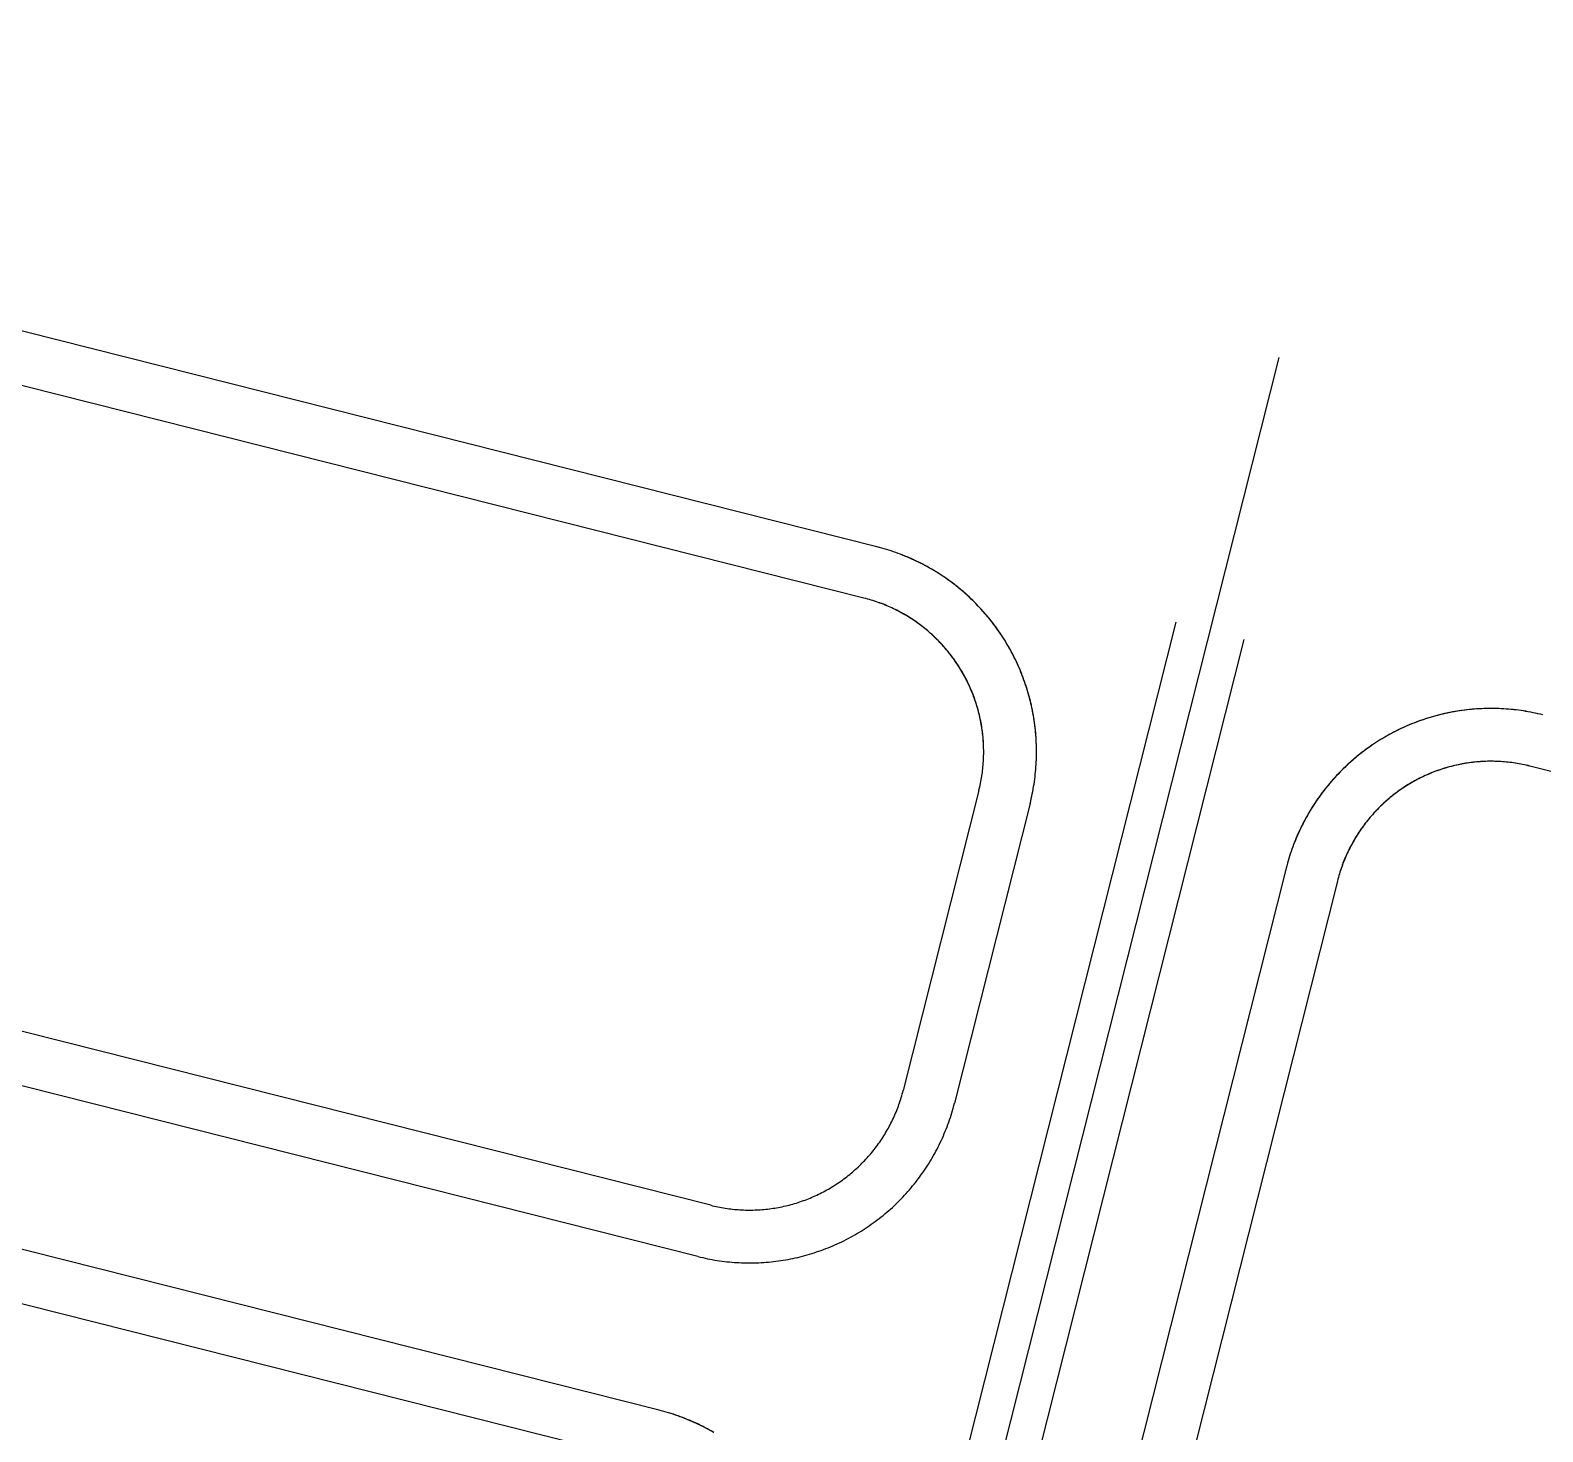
# Model space of a CAD drawing. Header units: metres. Extents: x 680594 to 684853, y 828874 to 830078.
# Drawn here: x 682881.8 to 682967.7, y 829622.8 to 829702.4 of the extents above; entities that cross this region are included whole.
import ezdxf

# ---------------------------------------------------------------- set-up
doc = ezdxf.new("R2010")
doc.units = ezdxf.units.M
doc.layers.add('PLOT_LINES', color=7, linetype='Continuous')

msp = doc.modelspace()

# ---------------------------------------------------------------- linework, layer by layer
at = {"layer": 'PLOT_LINES'}
for points in [[(682929.9, 829673.067), (682813.647, 829702.402)], [(682929.9, 829673.067), (682813.647, 829702.402)], [(682929.166, 829670.158), (682812.913, 829699.493)], [(682929.166, 829670.158), (682812.913, 829699.493)], [(682952.722, 829683.81), (682904.478, 829492.617)], [(682952.722, 829683.81), (682904.478, 829492.617)], [(682938.6, 829658.496), (682938.633, 829658.631), (682938.665, 829658.767), (682938.695, 829658.904), (682938.724, 829659.04), (682938.751, 829659.177), (682938.776, 829659.315), (682938.8, 829659.452), (682938.822, 829659.59), (682938.843, 829659.728), (682938.862, 829659.866), (682938.879, 829660.005), (682938.895, 829660.144), (682938.909, 829660.283), (682938.922, 829660.422), (682938.933, 829660.561), (682938.942, 829660.7), (682938.95, 829660.84), (682938.956, 829660.979), (682938.96, 829661.119), (682938.963, 829661.258), (682938.964, 829661.398), (682938.964, 829661.538), (682938.962, 829661.677), (682938.958, 829661.817), (682938.953, 829661.956), (682938.946, 829662.096), (682938.937, 829662.235), (682938.927, 829662.374), (682938.916, 829662.513), (682938.902, 829662.652), (682938.887, 829662.791), (682938.87, 829662.93), (682938.852, 829663.068), (682938.832, 829663.206), (682938.811, 829663.344), (682938.788, 829663.482), (682938.763, 829663.62), (682938.737, 829663.757), (682938.709, 829663.894), (682938.68, 829664.03), (682938.649, 829664.166), (682938.616, 829664.302), (682938.582, 829664.437), (682938.546, 829664.572), (682938.509, 829664.707), (682938.47, 829664.841), (682938.429, 829664.975), (682938.387, 829665.108), (682938.344, 829665.24), (682938.299, 829665.373), (682938.252, 829665.504), (682938.204, 829665.635), (682938.154, 829665.766), (682938.103, 829665.896), (682938.051, 829666.025), (682937.996, 829666.154), (682937.941, 829666.282), (682937.884, 829666.409), (682937.825, 829666.536), (682937.765, 829666.662), (682937.703, 829666.787), (682937.64, 829666.912), (682937.576, 829667.035), (682937.51, 829667.159), (682937.442, 829667.281), (682937.374, 829667.402), (682937.303, 829667.523), (682937.232, 829667.643), (682937.159, 829667.762), (682937.085, 829667.88), (682937.009, 829667.998), (682936.932, 829668.114), (682936.853, 829668.229), (682936.774, 829668.344), (682936.692, 829668.458), (682936.61, 829668.57), (682936.526, 829668.682), (682936.441, 829668.793), (682936.355, 829668.903), (682936.268, 829669.012), (682936.179, 829669.119), (682936.089, 829669.226), (682935.997, 829669.332), (682935.905, 829669.436), (682935.811, 829669.54), (682935.716, 829669.642), (682935.62, 829669.743), (682935.523, 829669.843), (682935.424, 829669.942), (682935.325, 829670.04), (682935.224, 829670.137), (682935.122, 829670.233), (682935.019, 829670.327), (682934.915, 829670.42), (682934.81, 829670.512), (682934.704, 829670.603), (682934.597, 829670.692), (682934.488, 829670.78), (682934.379, 829670.867), (682934.269, 829670.953), (682934.157, 829671.037), (682934.045, 829671.12), (682933.932, 829671.202), (682933.818, 829671.282), (682933.703, 829671.361), (682933.587, 829671.439), (682933.47, 829671.515), (682933.352, 829671.59), (682933.234, 829671.664), (682933.114, 829671.736), (682932.994, 829671.807), (682932.873, 829671.877), (682932.751, 829671.945), (682932.628, 829672.011), (682932.505, 829672.076), (682932.38, 829672.14), (682932.255, 829672.202), (682932.13, 829672.263), (682932.003, 829672.323), (682931.876, 829672.381), (682931.748, 829672.437), (682931.62, 829672.492), (682931.491, 829672.545), (682931.361, 829672.597), (682931.231, 829672.648), (682931.1, 829672.696), (682930.969, 829672.744), (682930.837, 829672.79), (682930.705, 829672.834), (682930.572, 829672.877), (682930.439, 829672.918), (682930.305, 829672.958), (682930.17, 829672.996), (682930.036, 829673.032), (682929.9, 829673.067)], [(682938.6, 829658.496), (682938.633, 829658.632), (682938.665, 829658.769), (682938.696, 829658.907), (682938.724, 829659.044), (682938.752, 829659.182), (682938.777, 829659.321), (682938.801, 829659.459), (682938.823, 829659.598), (682938.844, 829659.737), (682938.863, 829659.877), (682938.881, 829660.016), (682938.896, 829660.156), (682938.91, 829660.296), (682938.923, 829660.436), (682938.934, 829660.576), (682938.943, 829660.717), (682938.951, 829660.857), (682938.957, 829660.998), (682938.961, 829661.138), (682938.963, 829661.279), (682938.964, 829661.42), (682938.964, 829661.56), (682938.961, 829661.701), (682938.957, 829661.842), (682938.952, 829661.982), (682938.944, 829662.123), (682938.936, 829662.263), (682938.925, 829662.403), (682938.913, 829662.544), (682938.899, 829662.683), (682938.883, 829662.823), (682938.866, 829662.963), (682938.848, 829663.102), (682938.827, 829663.242), (682938.805, 829663.38), (682938.781, 829663.519), (682938.756, 829663.657), (682938.729, 829663.796), (682938.701, 829663.933), (682938.671, 829664.071), (682938.639, 829664.208), (682938.606, 829664.344), (682938.571, 829664.481), (682938.534, 829664.617), (682938.496, 829664.752), (682938.456, 829664.887), (682938.415, 829665.021), (682938.372, 829665.155), (682938.328, 829665.289), (682938.282, 829665.422), (682938.234, 829665.554), (682938.185, 829665.686), (682938.134, 829665.817), (682938.082, 829665.948), (682938.028, 829666.078), (682937.973, 829666.207), (682937.917, 829666.336), (682937.858, 829666.464), (682937.799, 829666.591), (682937.737, 829666.718), (682937.675, 829666.844), (682937.61, 829666.969), (682937.545, 829667.093), (682937.478, 829667.217), (682937.409, 829667.34), (682937.339, 829667.462), (682937.268, 829667.583), (682937.195, 829667.704), (682937.121, 829667.823), (682937.045, 829667.942), (682936.968, 829668.059), (682936.89, 829668.176), (682936.81, 829668.292), (682936.729, 829668.407), (682936.647, 829668.521), (682936.563, 829668.634), (682936.478, 829668.746), (682936.391, 829668.857), (682936.304, 829668.967), (682936.215, 829669.076), (682936.124, 829669.184), (682936.033, 829669.291), (682935.94, 829669.396), (682935.846, 829669.501), (682935.751, 829669.605), (682935.655, 829669.707), (682935.557, 829669.808), (682935.458, 829669.909), (682935.358, 829670.008), (682935.257, 829670.105), (682935.155, 829670.202), (682935.052, 829670.297), (682934.947, 829670.392), (682934.841, 829670.485), (682934.735, 829670.576), (682934.627, 829670.667), (682934.518, 829670.756), (682934.408, 829670.844), (682934.298, 829670.93), (682934.186, 829671.016), (682934.073, 829671.1), (682933.959, 829671.182), (682933.844, 829671.264), (682933.729, 829671.344), (682933.612, 829671.422), (682933.494, 829671.5), (682933.376, 829671.575), (682933.257, 829671.65), (682933.136, 829671.723), (682933.015, 829671.795), (682932.893, 829671.865), (682932.771, 829671.934), (682932.647, 829672.001), (682932.523, 829672.067), (682932.398, 829672.131), (682932.272, 829672.194), (682932.146, 829672.256), (682932.018, 829672.316), (682931.89, 829672.374), (682931.762, 829672.431), (682931.633, 829672.487), (682931.503, 829672.541), (682931.372, 829672.593), (682931.241, 829672.644), (682931.109, 829672.693), (682930.977, 829672.741), (682930.844, 829672.787), (682930.711, 829672.832), (682930.577, 829672.875), (682930.443, 829672.917), (682930.308, 829672.957), (682930.172, 829672.995), (682930.037, 829673.032), (682929.9, 829673.067)], [(682935.691, 829659.23), (682935.716, 829659.332), (682935.74, 829659.433), (682935.762, 829659.536), (682935.784, 829659.638), (682935.804, 829659.741), (682935.823, 829659.844), (682935.841, 829659.947), (682935.858, 829660.05), (682935.873, 829660.154), (682935.887, 829660.258), (682935.901, 829660.362), (682935.912, 829660.466), (682935.923, 829660.57), (682935.932, 829660.674), (682935.941, 829660.779), (682935.948, 829660.883), (682935.953, 829660.988), (682935.958, 829661.092), (682935.961, 829661.197), (682935.963, 829661.302), (682935.964, 829661.406), (682935.964, 829661.511), (682935.962, 829661.616), (682935.96, 829661.72), (682935.956, 829661.825), (682935.951, 829661.93), (682935.944, 829662.034), (682935.937, 829662.139), (682935.928, 829662.243), (682935.918, 829662.347), (682935.906, 829662.451), (682935.894, 829662.555), (682935.88, 829662.659), (682935.865, 829662.763), (682935.849, 829662.866), (682935.832, 829662.97), (682935.814, 829663.073), (682935.794, 829663.176), (682935.773, 829663.278), (682935.751, 829663.38), (682935.728, 829663.483), (682935.703, 829663.584), (682935.678, 829663.686), (682935.651, 829663.787), (682935.623, 829663.888), (682935.594, 829663.989), (682935.563, 829664.089), (682935.532, 829664.189), (682935.499, 829664.288), (682935.465, 829664.387), (682935.43, 829664.486), (682935.394, 829664.584), (682935.357, 829664.682), (682935.319, 829664.78), (682935.279, 829664.877), (682935.238, 829664.973), (682935.197, 829665.069), (682935.154, 829665.165), (682935.11, 829665.26), (682935.065, 829665.354), (682935.018, 829665.448), (682934.971, 829665.542), (682934.923, 829665.635), (682934.873, 829665.727), (682934.823, 829665.819), (682934.771, 829665.91), (682934.719, 829666), (682934.665, 829666.09), (682934.61, 829666.179), (682934.555, 829666.268), (682934.498, 829666.356), (682934.44, 829666.443), (682934.381, 829666.53), (682934.321, 829666.616), (682934.26, 829666.701), (682934.199, 829666.786), (682934.136, 829666.87), (682934.072, 829666.953), (682934.007, 829667.035), (682933.942, 829667.117), (682933.875, 829667.197), (682933.808, 829667.277), (682933.739, 829667.357), (682933.67, 829667.435), (682933.599, 829667.513), (682933.528, 829667.589), (682933.456, 829667.665), (682933.383, 829667.741), (682933.309, 829667.815), (682933.235, 829667.888), (682933.159, 829667.961), (682933.083, 829668.032), (682933.005, 829668.103), (682932.927, 829668.173), (682932.849, 829668.242), (682932.769, 829668.31), (682932.689, 829668.377), (682932.607, 829668.443), (682932.525, 829668.508), (682932.443, 829668.572), (682932.359, 829668.636), (682932.275, 829668.698), (682932.19, 829668.759), (682932.104, 829668.82), (682932.018, 829668.879), (682931.931, 829668.937), (682931.844, 829668.994), (682931.755, 829669.051), (682931.666, 829669.106), (682931.577, 829669.16), (682931.486, 829669.213), (682931.396, 829669.265), (682931.304, 829669.316), (682931.212, 829669.366), (682931.119, 829669.415), (682931.026, 829669.463), (682930.933, 829669.51), (682930.838, 829669.555), (682930.744, 829669.6), (682930.648, 829669.643), (682930.552, 829669.686), (682930.456, 829669.727), (682930.359, 829669.767), (682930.262, 829669.806), (682930.165, 829669.844), (682930.066, 829669.88), (682929.968, 829669.916), (682929.869, 829669.95), (682929.77, 829669.983), (682929.67, 829670.016), (682929.57, 829670.046), (682929.47, 829670.076), (682929.369, 829670.105), (682929.268, 829670.132), (682929.166, 829670.158)], [(682935.691, 829659.23), (682935.716, 829659.332), (682935.74, 829659.435), (682935.763, 829659.538), (682935.784, 829659.641), (682935.805, 829659.745), (682935.824, 829659.849), (682935.842, 829659.953), (682935.859, 829660.057), (682935.874, 829660.161), (682935.888, 829660.266), (682935.902, 829660.37), (682935.913, 829660.475), (682935.924, 829660.58), (682935.933, 829660.685), (682935.941, 829660.79), (682935.948, 829660.896), (682935.954, 829661.001), (682935.958, 829661.106), (682935.962, 829661.212), (682935.964, 829661.317), (682935.964, 829661.423), (682935.964, 829661.528), (682935.962, 829661.634), (682935.959, 829661.739), (682935.955, 829661.845), (682935.949, 829661.95), (682935.943, 829662.055), (682935.935, 829662.16), (682935.926, 829662.266), (682935.915, 829662.371), (682935.904, 829662.475), (682935.891, 829662.58), (682935.877, 829662.685), (682935.861, 829662.789), (682935.845, 829662.893), (682935.827, 829662.997), (682935.808, 829663.101), (682935.788, 829663.205), (682935.767, 829663.308), (682935.744, 829663.411), (682935.72, 829663.514), (682935.695, 829663.616), (682935.669, 829663.718), (682935.642, 829663.82), (682935.613, 829663.922), (682935.583, 829664.023), (682935.552, 829664.124), (682935.52, 829664.224), (682935.487, 829664.325), (682935.452, 829664.424), (682935.417, 829664.524), (682935.38, 829664.622), (682935.342, 829664.721), (682935.303, 829664.819), (682935.262, 829664.916), (682935.221, 829665.013), (682935.178, 829665.11), (682935.135, 829665.206), (682935.09, 829665.301), (682935.044, 829665.396), (682934.997, 829665.491), (682934.949, 829665.585), (682934.9, 829665.678), (682934.849, 829665.771), (682934.798, 829665.863), (682934.746, 829665.954), (682934.692, 829666.045), (682934.637, 829666.136), (682934.582, 829666.225), (682934.525, 829666.314), (682934.467, 829666.402), (682934.408, 829666.49), (682934.349, 829666.577), (682934.288, 829666.663), (682934.226, 829666.749), (682934.163, 829666.833), (682934.099, 829666.917), (682934.035, 829667.001), (682933.969, 829667.083), (682933.902, 829667.165), (682933.834, 829667.246), (682933.766, 829667.326), (682933.696, 829667.405), (682933.626, 829667.484), (682933.554, 829667.561), (682933.482, 829667.638), (682933.409, 829667.714), (682933.335, 829667.789), (682933.26, 829667.864), (682933.184, 829667.937), (682933.107, 829668.009), (682933.03, 829668.081), (682932.951, 829668.152), (682932.872, 829668.221), (682932.792, 829668.29), (682932.711, 829668.358), (682932.63, 829668.425), (682932.547, 829668.491), (682932.464, 829668.556), (682932.38, 829668.62), (682932.296, 829668.683), (682932.21, 829668.745), (682932.124, 829668.806), (682932.038, 829668.866), (682931.95, 829668.925), (682931.862, 829668.983), (682931.773, 829669.039), (682931.684, 829669.095), (682931.593, 829669.15), (682931.503, 829669.204), (682931.411, 829669.257), (682931.319, 829669.308), (682931.227, 829669.359), (682931.133, 829669.408), (682931.04, 829669.456), (682930.945, 829669.504), (682930.85, 829669.55), (682930.755, 829669.595), (682930.659, 829669.639), (682930.562, 829669.681), (682930.466, 829669.723), (682930.368, 829669.763), (682930.27, 829669.803), (682930.172, 829669.841), (682930.073, 829669.878), (682929.974, 829669.914), (682929.874, 829669.948), (682929.774, 829669.982), (682929.674, 829670.014), (682929.573, 829670.046), (682929.472, 829670.075), (682929.37, 829670.104), (682929.269, 829670.132), (682929.166, 829670.158)], [(682946.868, 829668.785), (682905.487, 829504.791)], [(682946.868, 829668.785), (682905.487, 829504.791)], [(682950.747, 829667.807), (682909.238, 829503.309)], [(682950.747, 829667.807), (682909.238, 829503.309)], [(682920.466, 829635.679), (682805.871, 829664.596)], [(682920.466, 829635.679), (682805.871, 829664.596)], [(682967.715, 829663.525), (682967.578, 829663.559), (682967.441, 829663.591), (682967.304, 829663.621), (682967.166, 829663.65), (682967.028, 829663.677), (682966.89, 829663.703), (682966.751, 829663.727), (682966.613, 829663.749), (682966.473, 829663.77), (682966.334, 829663.789), (682966.194, 829663.806), (682966.055, 829663.822), (682965.915, 829663.836), (682965.775, 829663.848), (682965.634, 829663.859), (682965.494, 829663.869), (682965.354, 829663.876), (682965.213, 829663.882), (682965.072, 829663.886), (682964.932, 829663.889), (682964.791, 829663.89), (682964.65, 829663.889), (682964.51, 829663.887), (682964.369, 829663.883), (682964.229, 829663.877), (682964.088, 829663.87), (682963.948, 829663.861), (682963.808, 829663.85), (682963.667, 829663.838), (682963.527, 829663.824), (682963.388, 829663.809), (682963.248, 829663.792), (682963.109, 829663.773), (682962.969, 829663.753), (682962.83, 829663.731), (682962.692, 829663.707), (682962.553, 829663.682), (682962.415, 829663.655), (682962.278, 829663.626), (682962.14, 829663.596), (682962.003, 829663.564), (682961.866, 829663.531), (682961.73, 829663.496), (682961.594, 829663.46), (682961.459, 829663.421), (682961.324, 829663.382), (682961.19, 829663.34), (682961.056, 829663.298), (682960.922, 829663.253), (682960.789, 829663.207), (682960.657, 829663.16), (682960.525, 829663.11), (682960.394, 829663.06), (682960.263, 829663.008), (682960.133, 829662.954), (682960.004, 829662.899), (682959.875, 829662.842), (682959.747, 829662.784), (682959.62, 829662.724), (682959.493, 829662.663), (682959.367, 829662.6), (682959.242, 829662.536), (682959.117, 829662.47), (682958.994, 829662.403), (682958.871, 829662.335), (682958.749, 829662.265), (682958.628, 829662.193), (682958.507, 829662.12), (682958.388, 829662.046), (682958.269, 829661.971), (682958.152, 829661.894), (682958.035, 829661.815), (682957.919, 829661.736), (682957.804, 829661.654), (682957.69, 829661.572), (682957.577, 829661.488), (682957.465, 829661.403), (682957.354, 829661.317), (682957.244, 829661.229), (682957.135, 829661.14), (682957.027, 829661.05), (682956.92, 829660.958), (682956.814, 829660.866), (682956.71, 829660.772), (682956.606, 829660.676), (682956.504, 829660.58), (682956.402, 829660.482), (682956.302, 829660.384), (682956.203, 829660.284), (682956.106, 829660.183), (682956.009, 829660.08), (682955.913, 829659.977), (682955.819, 829659.873), (682955.726, 829659.767), (682955.635, 829659.66), (682955.544, 829659.553), (682955.455, 829659.444), (682955.367, 829659.334), (682955.28, 829659.223), (682955.195, 829659.111), (682955.111, 829658.998), (682955.029, 829658.885), (682954.947, 829658.77), (682954.867, 829658.654), (682954.789, 829658.537), (682954.711, 829658.42), (682954.636, 829658.301), (682954.561, 829658.182), (682954.488, 829658.062), (682954.416, 829657.941), (682954.346, 829657.819), (682954.277, 829657.696), (682954.21, 829657.573), (682954.144, 829657.448), (682954.08, 829657.323), (682954.017, 829657.198), (682953.955, 829657.071), (682953.895, 829656.944), (682953.837, 829656.816), (682953.78, 829656.687), (682953.724, 829656.558), (682953.67, 829656.428), (682953.618, 829656.298), (682953.567, 829656.166), (682953.518, 829656.035), (682953.47, 829655.902), (682953.424, 829655.77), (682953.379, 829655.636), (682953.336, 829655.502), (682953.294, 829655.368), (682953.254, 829655.233), (682953.216, 829655.098), (682953.179, 829654.962), (682953.144, 829654.826)], [(682967.715, 829663.525), (682967.579, 829663.558), (682967.444, 829663.59), (682967.307, 829663.62), (682967.171, 829663.649), (682967.034, 829663.676), (682966.896, 829663.702), (682966.759, 829663.725), (682966.621, 829663.748), (682966.483, 829663.768), (682966.344, 829663.787), (682966.206, 829663.805), (682966.067, 829663.82), (682965.928, 829663.835), (682965.789, 829663.847), (682965.65, 829663.858), (682965.511, 829663.868), (682965.371, 829663.875), (682965.232, 829663.881), (682965.092, 829663.886), (682964.953, 829663.889), (682964.813, 829663.89), (682964.673, 829663.889), (682964.534, 829663.887), (682964.394, 829663.884), (682964.255, 829663.878), (682964.115, 829663.871), (682963.976, 829663.863), (682963.837, 829663.853), (682963.697, 829663.841), (682963.558, 829663.828), (682963.42, 829663.813), (682963.281, 829663.796), (682963.143, 829663.778), (682963.004, 829663.758), (682962.866, 829663.736), (682962.729, 829663.713), (682962.591, 829663.689), (682962.454, 829663.662), (682962.317, 829663.635), (682962.181, 829663.605), (682962.045, 829663.574), (682961.909, 829663.542), (682961.774, 829663.507), (682961.639, 829663.472), (682961.504, 829663.434), (682961.37, 829663.395), (682961.236, 829663.355), (682961.103, 829663.313), (682960.97, 829663.269), (682960.838, 829663.224), (682960.707, 829663.178), (682960.576, 829663.13), (682960.445, 829663.08), (682960.315, 829663.029), (682960.186, 829662.976), (682960.057, 829662.922), (682959.929, 829662.866), (682959.802, 829662.809), (682959.675, 829662.75), (682959.549, 829662.69), (682959.424, 829662.629), (682959.299, 829662.566), (682959.175, 829662.501), (682959.052, 829662.435), (682958.93, 829662.368), (682958.808, 829662.299), (682958.688, 829662.229), (682958.568, 829662.157), (682958.449, 829662.084), (682958.331, 829662.01), (682958.213, 829661.934), (682958.097, 829661.857), (682957.981, 829661.779), (682957.867, 829661.699), (682957.753, 829661.618), (682957.64, 829661.536), (682957.529, 829661.452), (682957.418, 829661.367), (682957.308, 829661.281), (682957.199, 829661.193), (682957.092, 829661.104), (682956.985, 829661.014), (682956.879, 829660.923), (682956.775, 829660.83), (682956.671, 829660.737), (682956.569, 829660.642), (682956.468, 829660.545), (682956.367, 829660.448), (682956.268, 829660.35), (682956.171, 829660.25), (682956.074, 829660.149), (682955.978, 829660.048), (682955.884, 829659.945), (682955.791, 829659.841), (682955.699, 829659.735), (682955.608, 829659.629), (682955.519, 829659.522), (682955.431, 829659.414), (682955.344, 829659.304), (682955.258, 829659.194), (682955.174, 829659.083), (682955.091, 829658.971), (682955.009, 829658.857), (682954.929, 829658.743), (682954.85, 829658.628), (682954.772, 829658.512), (682954.696, 829658.395), (682954.62, 829658.278), (682954.547, 829658.159), (682954.475, 829658.04), (682954.404, 829657.919), (682954.334, 829657.798), (682954.266, 829657.676), (682954.2, 829657.553), (682954.134, 829657.43), (682954.071, 829657.306), (682954.008, 829657.181), (682953.948, 829657.055), (682953.888, 829656.929), (682953.83, 829656.802), (682953.774, 829656.674), (682953.719, 829656.546), (682953.666, 829656.417), (682953.614, 829656.287), (682953.563, 829656.157), (682953.514, 829656.026), (682953.467, 829655.895), (682953.421, 829655.763), (682953.377, 829655.63), (682953.334, 829655.497), (682953.293, 829655.364), (682953.253, 829655.23), (682953.215, 829655.096), (682953.179, 829654.961), (682953.144, 829654.826)], [(682919.732, 829632.77), (682805.137, 829661.687)], [(682919.732, 829632.77), (682805.137, 829661.687)], [(682966.981, 829660.616), (682966.879, 829660.642), (682966.776, 829660.666), (682966.673, 829660.688), (682966.57, 829660.71), (682966.466, 829660.73), (682966.362, 829660.749), (682966.258, 829660.767), (682966.154, 829660.784), (682966.05, 829660.8), (682965.945, 829660.814), (682965.841, 829660.827), (682965.736, 829660.839), (682965.631, 829660.849), (682965.526, 829660.859), (682965.421, 829660.867), (682965.315, 829660.874), (682965.21, 829660.88), (682965.105, 829660.884), (682964.999, 829660.887), (682964.894, 829660.889), (682964.788, 829660.89), (682964.683, 829660.889), (682964.577, 829660.888), (682964.472, 829660.885), (682964.366, 829660.88), (682964.261, 829660.875), (682964.156, 829660.868), (682964.05, 829660.86), (682963.945, 829660.851), (682963.84, 829660.841), (682963.735, 829660.829), (682963.631, 829660.816), (682963.526, 829660.802), (682963.422, 829660.787), (682963.318, 829660.77), (682963.214, 829660.753), (682963.11, 829660.734), (682963.006, 829660.714), (682962.903, 829660.692), (682962.8, 829660.67), (682962.697, 829660.646), (682962.595, 829660.621), (682962.492, 829660.595), (682962.391, 829660.567), (682962.289, 829660.539), (682962.188, 829660.509), (682962.087, 829660.478), (682961.986, 829660.446), (682961.886, 829660.412), (682961.787, 829660.378), (682961.687, 829660.342), (682961.588, 829660.305), (682961.49, 829660.267), (682961.392, 829660.228), (682961.295, 829660.188), (682961.198, 829660.147), (682961.101, 829660.104), (682961.005, 829660.06), (682960.909, 829660.015), (682960.814, 829659.97), (682960.72, 829659.923), (682960.626, 829659.874), (682960.533, 829659.825), (682960.44, 829659.775), (682960.348, 829659.723), (682960.256, 829659.671), (682960.166, 829659.617), (682960.075, 829659.563), (682959.986, 829659.507), (682959.897, 829659.45), (682959.808, 829659.393), (682959.721, 829659.334), (682959.634, 829659.274), (682959.548, 829659.213), (682959.462, 829659.151), (682959.377, 829659.089), (682959.293, 829659.025), (682959.21, 829658.96), (682959.128, 829658.894), (682959.046, 829658.828), (682958.965, 829658.76), (682958.885, 829658.691), (682958.806, 829658.622), (682958.727, 829658.551), (682958.649, 829658.48), (682958.573, 829658.407), (682958.497, 829658.334), (682958.421, 829658.26), (682958.347, 829658.185), (682958.274, 829658.109), (682958.201, 829658.033), (682958.13, 829657.955), (682958.059, 829657.877), (682957.99, 829657.798), (682957.921, 829657.718), (682957.853, 829657.637), (682957.786, 829657.555), (682957.72, 829657.473), (682957.655, 829657.39), (682957.591, 829657.306), (682957.528, 829657.221), (682957.466, 829657.136), (682957.405, 829657.05), (682957.345, 829656.963), (682957.286, 829656.876), (682957.228, 829656.787), (682957.171, 829656.699), (682957.116, 829656.609), (682957.061, 829656.519), (682957.007, 829656.428), (682956.954, 829656.337), (682956.903, 829656.245), (682956.852, 829656.152), (682956.803, 829656.059), (682956.755, 829655.965), (682956.707, 829655.871), (682956.661, 829655.776), (682956.616, 829655.68), (682956.572, 829655.584), (682956.53, 829655.488), (682956.488, 829655.391), (682956.447, 829655.294), (682956.408, 829655.196), (682956.37, 829655.097), (682956.333, 829654.999), (682956.297, 829654.899), (682956.262, 829654.8), (682956.229, 829654.7), (682956.197, 829654.599), (682956.165, 829654.498), (682956.135, 829654.397), (682956.107, 829654.296), (682956.079, 829654.194), (682956.053, 829654.092)], [(682966.981, 829660.616), (682966.879, 829660.641), (682966.777, 829660.665), (682966.675, 829660.688), (682966.573, 829660.709), (682966.47, 829660.73), (682966.367, 829660.749), (682966.264, 829660.767), (682966.16, 829660.783), (682966.057, 829660.799), (682965.953, 829660.813), (682965.849, 829660.826), (682965.745, 829660.838), (682965.641, 829660.848), (682965.537, 829660.858), (682965.432, 829660.866), (682965.328, 829660.873), (682965.223, 829660.879), (682965.119, 829660.883), (682965.014, 829660.887), (682964.909, 829660.889), (682964.805, 829660.89), (682964.7, 829660.889), (682964.595, 829660.888), (682964.49, 829660.885), (682964.386, 829660.881), (682964.281, 829660.876), (682964.177, 829660.87), (682964.072, 829660.862), (682963.968, 829660.853), (682963.864, 829660.843), (682963.76, 829660.832), (682963.656, 829660.819), (682963.552, 829660.806), (682963.448, 829660.791), (682963.345, 829660.775), (682963.241, 829660.757), (682963.138, 829660.739), (682963.035, 829660.719), (682962.933, 829660.698), (682962.83, 829660.676), (682962.728, 829660.653), (682962.626, 829660.629), (682962.525, 829660.603), (682962.424, 829660.576), (682962.323, 829660.548), (682962.222, 829660.519), (682962.122, 829660.489), (682962.022, 829660.457), (682961.923, 829660.425), (682961.824, 829660.391), (682961.725, 829660.356), (682961.627, 829660.32), (682961.529, 829660.282), (682961.431, 829660.244), (682961.334, 829660.204), (682961.238, 829660.164), (682961.142, 829660.122), (682961.046, 829660.079), (682960.951, 829660.035), (682960.857, 829659.99), (682960.763, 829659.944), (682960.669, 829659.897), (682960.576, 829659.848), (682960.484, 829659.799), (682960.392, 829659.748), (682960.301, 829659.697), (682960.211, 829659.644), (682960.121, 829659.59), (682960.031, 829659.536), (682959.943, 829659.48), (682959.855, 829659.423), (682959.767, 829659.365), (682959.681, 829659.307), (682959.595, 829659.247), (682959.51, 829659.186), (682959.425, 829659.124), (682959.341, 829659.061), (682959.258, 829658.998), (682959.176, 829658.933), (682959.094, 829658.867), (682959.013, 829658.801), (682958.933, 829658.733), (682958.854, 829658.665), (682958.776, 829658.595), (682958.698, 829658.525), (682958.621, 829658.454), (682958.545, 829658.382), (682958.47, 829658.309), (682958.396, 829658.235), (682958.323, 829658.16), (682958.25, 829658.085), (682958.179, 829658.008), (682958.108, 829657.931), (682958.038, 829657.853), (682957.969, 829657.774), (682957.901, 829657.694), (682957.834, 829657.614), (682957.768, 829657.533), (682957.703, 829657.451), (682957.638, 829657.368), (682957.575, 829657.285), (682957.513, 829657.2), (682957.452, 829657.116), (682957.391, 829657.03), (682957.332, 829656.944), (682957.274, 829656.857), (682957.216, 829656.769), (682957.16, 829656.681), (682957.105, 829656.592), (682957.051, 829656.502), (682956.998, 829656.412), (682956.945, 829656.321), (682956.894, 829656.23), (682956.844, 829656.138), (682956.796, 829656.045), (682956.748, 829655.952), (682956.701, 829655.858), (682956.655, 829655.764), (682956.611, 829655.669), (682956.568, 829655.574), (682956.525, 829655.478), (682956.484, 829655.382), (682956.444, 829655.285), (682956.405, 829655.188), (682956.367, 829655.09), (682956.331, 829654.992), (682956.295, 829654.893), (682956.261, 829654.795), (682956.227, 829654.695), (682956.195, 829654.596), (682956.164, 829654.495), (682956.135, 829654.395), (682956.106, 829654.294), (682956.079, 829654.193), (682956.053, 829654.092)], [(683001.887, 829651.808), (682966.981, 829660.616)], [(683001.887, 829651.808), (682966.981, 829660.616)], [(682935.691, 829659.23), (682931.395, 829642.204)], [(682935.691, 829659.23), (682931.395, 829642.204)], [(682938.6, 829658.496), (682934.303, 829641.47)], [(682938.6, 829658.496), (682934.303, 829641.47)], [(682953.144, 829654.826), (682933.97, 829578.841)], [(682953.144, 829654.826), (682933.97, 829578.841)], [(682956.053, 829654.092), (682936.879, 829578.107)], [(682956.053, 829654.092), (682936.879, 829578.107)], [(682917.53, 829624.044), (682806.052, 829652.174)], [(682917.53, 829624.044), (682806.052, 829652.174)], [(682916.796, 829621.135), (682805.318, 829649.265)], [(682916.796, 829621.135), (682805.318, 829649.265)], [(682920.466, 829635.679), (682920.568, 829635.654), (682920.67, 829635.63), (682920.772, 829635.608), (682920.874, 829635.586), (682920.977, 829635.566), (682921.08, 829635.547), (682921.183, 829635.529), (682921.287, 829635.512), (682921.39, 829635.497), (682921.494, 829635.483), (682921.598, 829635.47), (682921.702, 829635.458), (682921.806, 829635.447), (682921.91, 829635.438), (682922.015, 829635.429), (682922.119, 829635.423), (682922.224, 829635.417), (682922.329, 829635.412), (682922.433, 829635.409), (682922.538, 829635.407), (682922.643, 829635.406), (682922.747, 829635.406), (682922.852, 829635.408), (682922.957, 829635.41), (682923.061, 829635.414), (682923.166, 829635.42), (682923.27, 829635.426), (682923.375, 829635.434), (682923.479, 829635.442), (682923.583, 829635.452), (682923.688, 829635.464), (682923.792, 829635.476), (682923.895, 829635.49), (682923.999, 829635.505), (682924.103, 829635.521), (682924.206, 829635.538), (682924.309, 829635.557), (682924.412, 829635.576), (682924.514, 829635.597), (682924.617, 829635.619), (682924.719, 829635.643), (682924.821, 829635.667), (682924.922, 829635.693), (682925.023, 829635.719), (682925.124, 829635.747), (682925.225, 829635.777), (682925.325, 829635.807), (682925.425, 829635.838), (682925.524, 829635.871), (682925.624, 829635.905), (682925.722, 829635.94), (682925.821, 829635.976), (682925.918, 829636.013), (682926.016, 829636.052), (682926.113, 829636.091), (682926.209, 829636.132), (682926.305, 829636.174), (682926.401, 829636.216), (682926.496, 829636.26), (682926.59, 829636.305), (682926.684, 829636.352), (682926.778, 829636.399), (682926.871, 829636.447), (682926.963, 829636.497), (682927.055, 829636.547), (682927.146, 829636.599), (682927.237, 829636.651), (682927.326, 829636.705), (682927.416, 829636.76), (682927.504, 829636.816), (682927.592, 829636.872), (682927.68, 829636.93), (682927.766, 829636.989), (682927.852, 829637.049), (682927.937, 829637.11), (682928.022, 829637.171), (682928.106, 829637.234), (682928.189, 829637.298), (682928.271, 829637.363), (682928.353, 829637.428), (682928.434, 829637.495), (682928.514, 829637.563), (682928.593, 829637.631), (682928.671, 829637.7), (682928.749, 829637.771), (682928.826, 829637.842), (682928.902, 829637.914), (682928.977, 829637.987), (682929.051, 829638.061), (682929.124, 829638.136), (682929.197, 829638.211), (682929.269, 829638.287), (682929.339, 829638.365), (682929.409, 829638.443), (682929.478, 829638.522), (682929.546, 829638.601), (682929.613, 829638.682), (682929.679, 829638.763), (682929.744, 829638.845), (682929.809, 829638.927), (682929.872, 829639.011), (682929.934, 829639.095), (682929.996, 829639.18), (682930.056, 829639.266), (682930.115, 829639.352), (682930.173, 829639.439), (682930.231, 829639.527), (682930.287, 829639.615), (682930.342, 829639.704), (682930.396, 829639.793), (682930.45, 829639.884), (682930.502, 829639.975), (682930.553, 829640.066), (682930.603, 829640.158), (682930.651, 829640.251), (682930.699, 829640.344), (682930.746, 829640.438), (682930.792, 829640.532), (682930.836, 829640.627), (682930.88, 829640.722), (682930.922, 829640.818), (682930.963, 829640.914), (682931.003, 829641.011), (682931.042, 829641.108), (682931.08, 829641.206), (682931.117, 829641.304), (682931.152, 829641.402), (682931.186, 829641.501), (682931.22, 829641.6), (682931.252, 829641.7), (682931.283, 829641.8), (682931.312, 829641.901), (682931.341, 829642.001), (682931.368, 829642.102), (682931.395, 829642.204)], [(682920.466, 829635.679), (682920.568, 829635.654), (682920.67, 829635.63), (682920.772, 829635.608), (682920.874, 829635.586), (682920.977, 829635.566), (682921.08, 829635.547), (682921.183, 829635.529), (682921.287, 829635.512), (682921.39, 829635.497), (682921.494, 829635.483), (682921.598, 829635.47), (682921.702, 829635.458), (682921.806, 829635.447), (682921.91, 829635.438), (682922.015, 829635.429), (682922.119, 829635.423), (682922.224, 829635.417), (682922.329, 829635.412), (682922.433, 829635.409), (682922.538, 829635.407), (682922.643, 829635.406), (682922.747, 829635.406), (682922.852, 829635.408), (682922.957, 829635.41), (682923.061, 829635.414), (682923.166, 829635.42), (682923.27, 829635.426), (682923.375, 829635.434), (682923.479, 829635.442), (682923.583, 829635.452), (682923.688, 829635.464), (682923.792, 829635.476), (682923.895, 829635.49), (682923.999, 829635.505), (682924.103, 829635.521), (682924.206, 829635.538), (682924.309, 829635.557), (682924.412, 829635.576), (682924.514, 829635.597), (682924.617, 829635.619), (682924.719, 829635.643), (682924.821, 829635.667), (682924.922, 829635.693), (682925.023, 829635.719), (682925.124, 829635.747), (682925.225, 829635.777), (682925.325, 829635.807), (682925.425, 829635.838), (682925.524, 829635.871), (682925.624, 829635.905), (682925.722, 829635.94), (682925.821, 829635.976), (682925.918, 829636.013), (682926.016, 829636.052), (682926.113, 829636.091), (682926.209, 829636.132), (682926.305, 829636.174), (682926.401, 829636.216), (682926.496, 829636.26), (682926.59, 829636.305), (682926.684, 829636.352), (682926.778, 829636.399), (682926.871, 829636.447), (682926.963, 829636.497), (682927.055, 829636.547), (682927.146, 829636.599), (682927.237, 829636.651), (682927.326, 829636.705), (682927.416, 829636.76), (682927.504, 829636.816), (682927.592, 829636.872), (682927.68, 829636.93), (682927.766, 829636.989), (682927.852, 829637.049), (682927.937, 829637.11), (682928.022, 829637.171), (682928.106, 829637.234), (682928.189, 829637.298), (682928.271, 829637.363), (682928.353, 829637.428), (682928.434, 829637.495), (682928.514, 829637.563), (682928.593, 829637.631), (682928.671, 829637.7), (682928.749, 829637.771), (682928.826, 829637.842), (682928.902, 829637.914), (682928.977, 829637.987), (682929.051, 829638.061), (682929.124, 829638.136), (682929.197, 829638.211), (682929.269, 829638.287), (682929.339, 829638.365), (682929.409, 829638.443), (682929.478, 829638.522), (682929.546, 829638.601), (682929.613, 829638.682), (682929.679, 829638.763), (682929.744, 829638.845), (682929.809, 829638.927), (682929.872, 829639.011), (682929.934, 829639.095), (682929.996, 829639.18), (682930.056, 829639.266), (682930.115, 829639.352), (682930.173, 829639.439), (682930.231, 829639.527), (682930.287, 829639.615), (682930.342, 829639.704), (682930.396, 829639.793), (682930.45, 829639.884), (682930.502, 829639.975), (682930.553, 829640.066), (682930.603, 829640.158), (682930.651, 829640.251), (682930.699, 829640.344), (682930.746, 829640.438), (682930.792, 829640.532), (682930.836, 829640.627), (682930.88, 829640.722), (682930.922, 829640.818), (682930.963, 829640.914), (682931.003, 829641.011), (682931.042, 829641.108), (682931.08, 829641.206), (682931.117, 829641.304), (682931.152, 829641.402), (682931.186, 829641.501), (682931.22, 829641.6), (682931.252, 829641.7), (682931.283, 829641.8), (682931.312, 829641.901), (682931.341, 829642.001), (682931.368, 829642.102), (682931.395, 829642.204)], [(682919.732, 829632.77), (682919.868, 829632.737), (682920.004, 829632.705), (682920.14, 829632.675), (682920.277, 829632.646), (682920.414, 829632.619), (682920.551, 829632.594), (682920.688, 829632.57), (682920.826, 829632.548), (682920.964, 829632.527), (682921.103, 829632.508), (682921.241, 829632.491), (682921.38, 829632.475), (682921.519, 829632.461), (682921.658, 829632.448), (682921.797, 829632.437), (682921.936, 829632.428), (682922.076, 829632.42), (682922.215, 829632.414), (682922.355, 829632.41), (682922.494, 829632.407), (682922.634, 829632.406), (682922.774, 829632.406), (682922.913, 829632.408), (682923.053, 829632.412), (682923.192, 829632.417), (682923.332, 829632.424), (682923.471, 829632.433), (682923.611, 829632.443), (682923.75, 829632.455), (682923.889, 829632.468), (682924.027, 829632.483), (682924.166, 829632.5), (682924.304, 829632.518), (682924.443, 829632.538), (682924.581, 829632.559), (682924.718, 829632.582), (682924.856, 829632.607), (682924.993, 829632.633), (682925.13, 829632.661), (682925.266, 829632.69), (682925.402, 829632.721), (682925.538, 829632.754), (682925.674, 829632.788), (682925.808, 829632.824), (682925.943, 829632.861), (682926.077, 829632.9), (682926.211, 829632.941), (682926.344, 829632.983), (682926.477, 829633.026), (682926.609, 829633.071), (682926.74, 829633.118), (682926.871, 829633.166), (682927.002, 829633.216), (682927.132, 829633.267), (682927.261, 829633.32), (682927.39, 829633.374), (682927.518, 829633.429), (682927.645, 829633.487), (682927.772, 829633.545), (682927.898, 829633.605), (682928.023, 829633.667), (682928.148, 829633.73), (682928.272, 829633.794), (682928.395, 829633.86), (682928.517, 829633.928), (682928.639, 829633.997), (682928.759, 829634.067), (682928.879, 829634.138), (682928.998, 829634.211), (682929.116, 829634.286), (682929.234, 829634.361), (682929.35, 829634.438), (682929.466, 829634.517), (682929.58, 829634.597), (682929.694, 829634.678), (682929.807, 829634.76), (682929.918, 829634.844), (682930.029, 829634.929), (682930.139, 829635.015), (682930.248, 829635.103), (682930.355, 829635.191), (682930.462, 829635.282), (682930.568, 829635.373), (682930.672, 829635.465), (682930.776, 829635.559), (682930.878, 829635.654), (682930.979, 829635.75), (682931.08, 829635.847), (682931.179, 829635.946), (682931.277, 829636.045), (682931.373, 829636.146), (682931.469, 829636.248), (682931.563, 829636.351), (682931.656, 829636.455), (682931.748, 829636.56), (682931.839, 829636.666), (682931.928, 829636.774), (682932.016, 829636.882), (682932.103, 829636.991), (682932.189, 829637.101), (682932.273, 829637.213), (682932.356, 829637.325), (682932.438, 829637.438), (682932.518, 829637.552), (682932.597, 829637.667), (682932.675, 829637.783), (682932.752, 829637.9), (682932.827, 829638.018), (682932.9, 829638.137), (682932.972, 829638.256), (682933.043, 829638.376), (682933.113, 829638.497), (682933.181, 829638.619), (682933.247, 829638.742), (682933.313, 829638.866), (682933.376, 829638.99), (682933.439, 829639.115), (682933.499, 829639.24), (682933.559, 829639.367), (682933.617, 829639.494), (682933.673, 829639.622), (682933.728, 829639.75), (682933.781, 829639.879), (682933.833, 829640.009), (682933.884, 829640.139), (682933.933, 829640.27), (682933.98, 829640.401), (682934.026, 829640.533), (682934.07, 829640.665), (682934.113, 829640.798), (682934.154, 829640.932), (682934.194, 829641.065), (682934.232, 829641.2), (682934.268, 829641.335), (682934.303, 829641.47)], [(682919.732, 829632.77), (682919.868, 829632.737), (682920.004, 829632.705), (682920.14, 829632.675), (682920.277, 829632.646), (682920.414, 829632.619), (682920.551, 829632.594), (682920.688, 829632.57), (682920.826, 829632.548), (682920.964, 829632.527), (682921.103, 829632.508), (682921.241, 829632.491), (682921.38, 829632.475), (682921.519, 829632.461), (682921.658, 829632.448), (682921.797, 829632.437), (682921.936, 829632.428), (682922.076, 829632.42), (682922.215, 829632.414), (682922.355, 829632.41), (682922.494, 829632.407), (682922.634, 829632.406), (682922.774, 829632.406), (682922.913, 829632.408), (682923.053, 829632.412), (682923.192, 829632.417), (682923.332, 829632.424), (682923.471, 829632.433), (682923.611, 829632.443), (682923.75, 829632.455), (682923.889, 829632.468), (682924.027, 829632.483), (682924.166, 829632.5), (682924.304, 829632.518), (682924.443, 829632.538), (682924.581, 829632.559), (682924.718, 829632.582), (682924.856, 829632.607), (682924.993, 829632.633), (682925.13, 829632.661), (682925.266, 829632.69), (682925.402, 829632.721), (682925.538, 829632.754), (682925.674, 829632.788), (682925.808, 829632.824), (682925.943, 829632.861), (682926.077, 829632.9), (682926.211, 829632.941), (682926.344, 829632.983), (682926.477, 829633.026), (682926.609, 829633.071), (682926.74, 829633.118), (682926.871, 829633.166), (682927.002, 829633.216), (682927.132, 829633.267), (682927.261, 829633.32), (682927.39, 829633.374), (682927.518, 829633.429), (682927.645, 829633.487), (682927.772, 829633.545), (682927.898, 829633.605), (682928.023, 829633.667), (682928.148, 829633.73), (682928.272, 829633.794), (682928.395, 829633.86), (682928.517, 829633.928), (682928.639, 829633.997), (682928.759, 829634.067), (682928.879, 829634.138), (682928.998, 829634.211), (682929.116, 829634.286), (682929.234, 829634.361), (682929.35, 829634.438), (682929.466, 829634.517), (682929.58, 829634.597), (682929.694, 829634.678), (682929.807, 829634.76), (682929.918, 829634.844), (682930.029, 829634.929), (682930.139, 829635.015), (682930.248, 829635.103), (682930.355, 829635.191), (682930.462, 829635.282), (682930.568, 829635.373), (682930.672, 829635.465), (682930.776, 829635.559), (682930.878, 829635.654), (682930.979, 829635.75), (682931.08, 829635.847), (682931.179, 829635.946), (682931.277, 829636.045), (682931.373, 829636.146), (682931.469, 829636.248), (682931.563, 829636.351), (682931.656, 829636.455), (682931.748, 829636.56), (682931.839, 829636.666), (682931.928, 829636.774), (682932.016, 829636.882), (682932.103, 829636.991), (682932.189, 829637.101), (682932.273, 829637.213), (682932.356, 829637.325), (682932.438, 829637.438), (682932.518, 829637.552), (682932.597, 829637.667), (682932.675, 829637.783), (682932.752, 829637.9), (682932.827, 829638.018), (682932.9, 829638.137), (682932.972, 829638.256), (682933.043, 829638.376), (682933.113, 829638.497), (682933.181, 829638.619), (682933.247, 829638.742), (682933.313, 829638.866), (682933.376, 829638.99), (682933.439, 829639.115), (682933.499, 829639.24), (682933.559, 829639.367), (682933.617, 829639.494), (682933.673, 829639.622), (682933.728, 829639.75), (682933.781, 829639.879), (682933.833, 829640.009), (682933.884, 829640.139), (682933.933, 829640.27), (682933.98, 829640.401), (682934.026, 829640.533), (682934.07, 829640.665), (682934.113, 829640.798), (682934.154, 829640.932), (682934.194, 829641.065), (682934.232, 829641.2), (682934.268, 829641.335), (682934.303, 829641.47)], [(682920.623, 829622.784), (682920.502, 829622.853), (682920.38, 829622.921), (682920.258, 829622.988), (682920.134, 829623.053), (682920.01, 829623.117), (682919.885, 829623.179), (682919.759, 829623.24), (682919.633, 829623.3), (682919.506, 829623.357), (682919.378, 829623.414), (682919.25, 829623.469), (682919.121, 829623.522), (682918.991, 829623.574), (682918.861, 829623.624), (682918.73, 829623.673), (682918.599, 829623.721), (682918.467, 829623.767), (682918.335, 829623.811), (682918.202, 829623.854), (682918.068, 829623.895), (682917.934, 829623.934), (682917.8, 829623.973), (682917.665, 829624.009), (682917.53, 829624.044)], [(682920.645, 829622.771), (682920.523, 829622.842), (682920.4, 829622.91), (682920.277, 829622.978), (682920.153, 829623.044), (682920.028, 829623.108), (682919.902, 829623.171), (682919.775, 829623.233), (682919.648, 829623.293), (682919.52, 829623.351), (682919.392, 829623.408), (682919.262, 829623.463), (682919.132, 829623.517), (682919.002, 829623.57), (682918.871, 829623.621), (682918.739, 829623.67), (682918.607, 829623.718), (682918.474, 829623.764), (682918.34, 829623.809), (682918.207, 829623.852), (682918.072, 829623.894), (682917.937, 829623.934), (682917.802, 829623.972), (682917.666, 829624.009), (682917.53, 829624.044)]]:
    msp.add_lwpolyline(points, dxfattribs=at)

doc.saveas('drawing.dxf')
